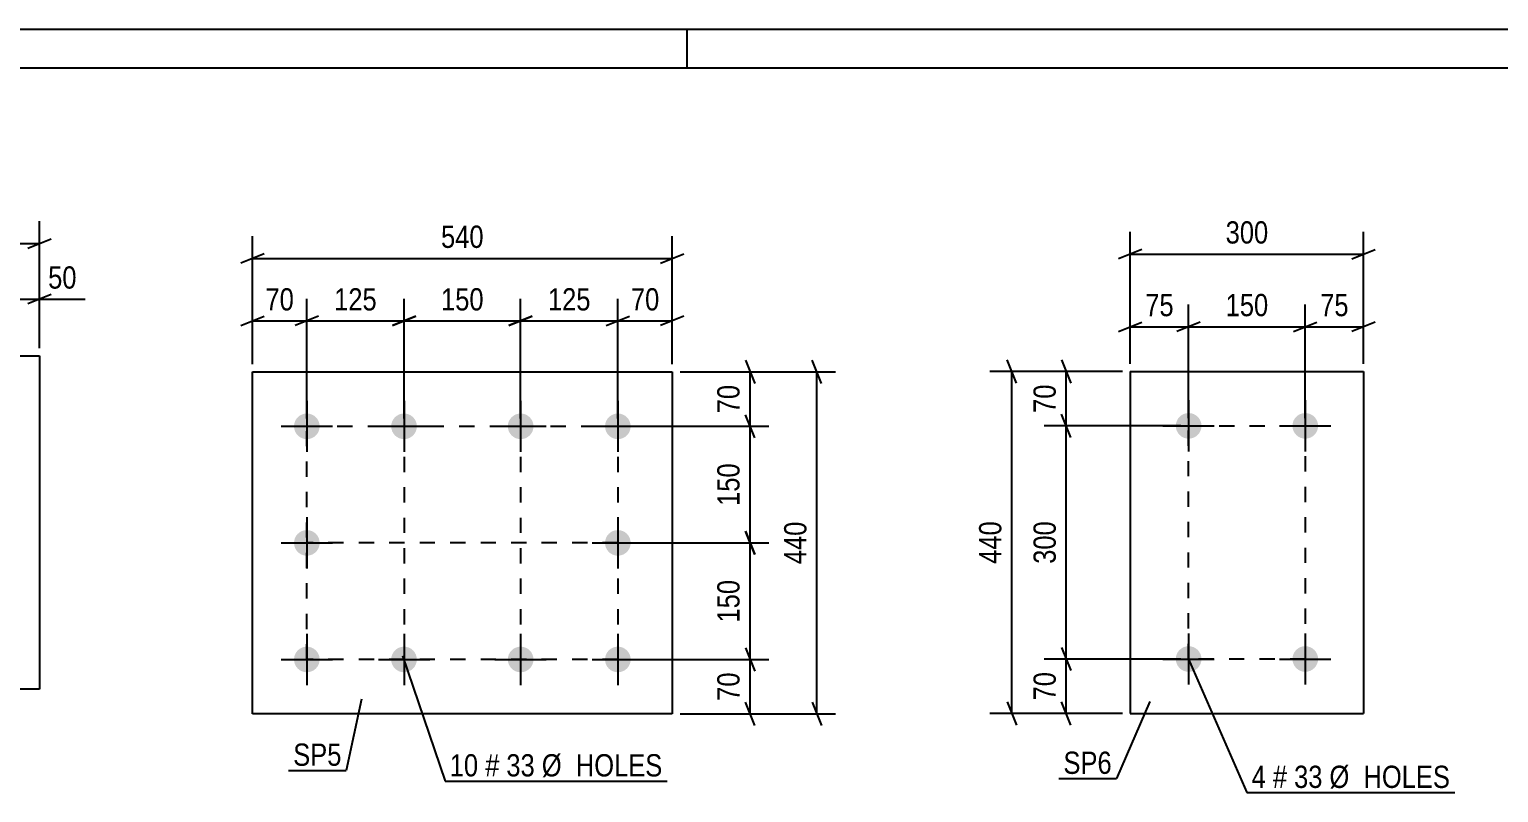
# Model space of a CAD drawing. Header units: millimetres. Extents: x 0 to 1189, y 0 to 841.
# Drawn here: x 684.4 to 873.3, y 742.8 to 841 of the extents above; entities that cross this region are included whole.
import ezdxf

# ---------------------------------------------------------------- set-up
doc = ezdxf.new("R2010")
doc.units = ezdxf.units.MM
doc.linetypes.add('DXK_LINE_DOT2', pattern=[3.9198, 1.9599, -1.9599])
doc.styles.add('Arial Narrow', font='ARIALN.TTF', dxfattribs={"height": 0.2})

# ---------------------------------------------------------------- blocks, each defined once
blk = doc.blocks.new('Unknown-761549426-1125')
at = {"color": 5, "linetype": 'Continuous'}
for p, q in [((1189, 841), (0, 841)), ((769, 836), (769, 841)), ((1184, 836), (5, 836))]:
    blk.add_line(p, q, dxfattribs=at)
blk = doc.blocks.new('Part-761549426-23843 - 23842')
at = {"color": 2, "linetype": 'Continuous'}
for p, q in [((825.98, 796.98), (825.98, 752.98)), ((825.98, 796.98), (855.98, 796.98)), ((855.98, 796.98), (855.98, 752.98)), ((825.98, 752.98), (855.98, 752.98))]:
    blk.add_line(p, q, dxfattribs=at)
blk = doc.blocks.new('Bolt-761549426-23844 - 23842')
at = {"linetype": 'Continuous'}
for points in [[(833.48, 791.63, -1), (833.48, 788.33, -1)], [(848.48, 791.63, -1), (848.48, 788.33, -1)], [(833.48, 761.63, -1), (833.48, 758.33, -1)], [(848.48, 761.63, -1), (848.48, 758.33, -1)]]:
    blk.add_hatch(color=1, dxfattribs=at).paths.add_polyline_path(points)
at = {"color": 1, "linetype": 'Continuous'}
for p, q in [((833.48, 793.28), (833.48, 786.68)), ((848.48, 793.28), (848.48, 786.68)), ((830.18, 789.98), (836.78, 789.98)), ((845.18, 789.98), (851.78, 789.98)), ((833.48, 763.28), (833.48, 756.68)), ((848.48, 763.28), (848.48, 756.68)), ((830.18, 759.98), (836.78, 759.98)), ((845.18, 759.98), (851.78, 759.98))]:
    blk.add_line(p, q, dxfattribs=at)
blk = doc.blocks.new('Part-761549426-23876 - 23875')
at = {"color": 2, "linetype": 'Continuous'}
for p, q in [((641.39, 756.12), (641.39, 798.98)), ((641.39, 798.98), (685.68, 798.98)), ((685.68, 798.98), (685.68, 756.12)), ((685.68, 756.12), (641.39, 756.12))]:
    blk.add_line(p, q, dxfattribs=at)
blk = doc.blocks.new('Part-761549426-23946 - 23945')
at = {"color": 2, "linetype": 'Continuous'}
for p, q in [((713.07, 752.92), (713.07, 796.92)), ((713.07, 796.92), (767.07, 796.92)), ((767.07, 796.92), (767.07, 752.92)), ((767.07, 752.92), (713.07, 752.92))]:
    blk.add_line(p, q, dxfattribs=at)
blk = doc.blocks.new('Bolt-761549426-23947 - 23945')
at = {"linetype": 'Continuous'}
for points in [[(720.07, 791.57, -1), (720.07, 788.27, -1)], [(732.57, 791.57, -1), (732.57, 788.27, -1)], [(747.57, 791.57, -1), (747.57, 788.27, -1)], [(760.07, 791.57, -1), (760.07, 788.27, -1)], [(720.07, 776.57, -1), (720.07, 773.27, -1)], [(760.07, 776.57, -1), (760.07, 773.27, -1)], [(720.07, 761.57, -1), (720.07, 758.27, -1)], [(732.57, 761.57, -1), (732.57, 758.27, -1)], [(747.57, 761.57, -1), (747.57, 758.27, -1)], [(760.07, 761.57, -1), (760.07, 758.27, -1)]]:
    blk.add_hatch(color=1, dxfattribs=at).paths.add_polyline_path(points)
at = {"color": 1, "linetype": 'Continuous'}
for p, q in [((720.07, 793.22), (720.07, 786.62)), ((732.57, 793.22), (732.57, 786.62)), ((747.57, 793.22), (747.57, 786.62)), ((760.07, 793.22), (760.07, 786.62)), ((716.77, 789.92), (723.37, 789.92)), ((729.27, 789.92), (735.87, 789.92)), ((744.27, 789.92), (750.87, 789.92)), ((756.77, 789.92), (763.37, 789.92)), ((720.07, 778.22), (720.07, 771.62)), ((760.07, 778.22), (760.07, 771.62)), ((716.77, 774.92), (723.37, 774.92)), ((756.77, 774.92), (763.37, 774.92)), ((720.07, 763.22), (720.07, 756.62)), ((732.57, 763.22), (732.57, 756.62)), ((747.57, 763.22), (747.57, 756.62)), ((760.07, 763.22), (760.07, 756.62)), ((716.77, 759.92), (723.37, 759.92)), ((729.27, 759.92), (735.87, 759.92)), ((744.27, 759.92), (750.87, 759.92)), ((756.77, 759.92), (763.37, 759.92))]:
    blk.add_line(p, q, dxfattribs=at)
blk = doc.blocks.new('Rectangle-761549426-27139 - 23842')
at = {"color": 1, "linetype": 'DXK_LINE_DOT2'}
blk.add_lwpolyline([(833.48, 789.98), (848.48, 789.98), (848.48, 759.98), (833.48, 759.98), (833.48, 789.98)], close=True, dxfattribs=at)
blk = doc.blocks.new('Rectangle-761549426-27106 - 23945')
at = {"color": 1, "linetype": 'DXK_LINE_DOT2'}
blk.add_lwpolyline([(720.07, 789.92), (760.07, 789.92), (760.07, 759.92), (720.07, 759.92), (720.07, 789.92)], close=True, dxfattribs=at)
blk = doc.blocks.new('Line-761549426-27116 - 23945')
at = {"color": 1, "linetype": 'DXK_LINE_DOT2'}
blk.add_line((747.57, 789.92), (747.57, 759.92), dxfattribs=at)
blk = doc.blocks.new('Line-761549426-27123 - 23945')
at = {"color": 1, "linetype": 'DXK_LINE_DOT2'}
blk.add_line((760.07, 774.92), (720.07, 774.92), dxfattribs=at)
blk = doc.blocks.new('Line-761549426-27130 - 23945')
at = {"color": 1, "linetype": 'DXK_LINE_DOT2'}
blk.add_line((732.57, 789.92), (732.57, 759.92), dxfattribs=at)
blk = doc.blocks.new('StraightDimension-761549426-24230 - 23842')
at = {"color": 7, "linetype": 'Continuous'}
for p, q in [((832.48, 759.98), (814.89, 759.98)), ((817.14, 761.48), (818.34, 758.48)), ((817.74, 752.98), (817.74, 759.98)), ((818.34, 751.48), (817.14, 754.48)), ((824.98, 752.98), (814.89, 752.98))]:
    blk.add_line(p, q, dxfattribs=at)
at = {"color": 0}
blk.add_wipeout([(816.99, 758.9), (812.79, 758.9), (812.79, 754.05), (816.99, 754.05)], dxfattribs=at)
at = {"color": 3, "style": 'Arial Narrow'}
blk.add_text('70', height=2.863, rotation=90.0002, dxfattribs=at).set_placement((816.39, 754.65))
blk = doc.blocks.new('StraightDimension-761549426-24229 - 23842')
at = {"color": 7, "linetype": 'Continuous'}
for p, q in [((832.48, 789.98), (814.89, 789.98)), ((818.34, 788.48), (817.14, 791.48)), ((817.74, 759.98), (817.74, 789.98)), ((832.48, 759.98), (814.89, 759.98)), ((817.14, 761.48), (818.34, 758.48))]:
    blk.add_line(p, q, dxfattribs=at)
at = {"color": 0}
blk.add_wipeout([(816.99, 778.32), (812.79, 778.32), (812.79, 771.63), (816.99, 771.63)], dxfattribs=at)
at = {"color": 3, "style": 'Arial Narrow'}
blk.add_text('300', height=2.863, rotation=90.0002, dxfattribs=at).set_placement((816.39, 772.23))
blk = doc.blocks.new('StraightDimension-761549426-24245 - 23842')
at = {"color": 7, "linetype": 'Continuous'}
for p, q in [((833.48, 790.98), (833.48, 805.59)), ((848.48, 790.98), (848.48, 805.59)), ((834.98, 803.34), (831.98, 802.14)), ((846.98, 802.14), (849.98, 803.34)), ((833.48, 802.74), (848.48, 802.74))]:
    blk.add_line(p, q, dxfattribs=at)
at = {"color": 0}
blk.add_wipeout([(844.32, 803.49), (844.32, 807.69), (837.64, 807.69), (837.64, 803.49)], dxfattribs=at)
at = {"color": 3, "style": 'Arial Narrow'}
blk.add_text('150', height=2.863, dxfattribs=at).set_placement((838.24, 804.09))
blk = doc.blocks.new('StraightDimension-761549426-24228 - 23842')
at = {"color": 7, "linetype": 'Continuous'}
for p, q in [((817.14, 798.48), (818.34, 795.48)), ((824.98, 796.98), (814.89, 796.98)), ((817.74, 789.98), (817.74, 796.98)), ((832.48, 789.98), (814.89, 789.98)), ((818.34, 788.48), (817.14, 791.48))]:
    blk.add_line(p, q, dxfattribs=at)
at = {"color": 0}
blk.add_wipeout([(816.99, 795.9), (812.79, 795.9), (812.79, 791.05), (816.99, 791.05)], dxfattribs=at)
at = {"color": 3, "style": 'Arial Narrow'}
blk.add_text('70', height=2.863, rotation=90.0002, dxfattribs=at).set_placement((816.39, 791.65))
blk = doc.blocks.new('StraightDimension-761549426-24240 - 23842')
at = {"color": 7, "linetype": 'Continuous'}
for p, q in [((811.34, 795.48), (810.14, 798.48)), ((824.98, 796.98), (807.89, 796.98)), ((810.74, 752.98), (810.74, 796.98)), ((810.14, 754.48), (811.34, 751.48)), ((824.98, 752.98), (807.89, 752.98))]:
    blk.add_line(p, q, dxfattribs=at)
at = {"color": 0}
blk.add_wipeout([(809.99, 778.32), (805.79, 778.32), (805.79, 771.63), (809.99, 771.63)], dxfattribs=at)
at = {"color": 3, "style": 'Arial Narrow'}
blk.add_text('440', height=2.863, rotation=90.0002, dxfattribs=at).set_placement((809.39, 772.23))
blk = doc.blocks.new('StraightDimension-761549426-24244 - 23842')
at = {"color": 7, "linetype": 'Continuous'}
for p, q in [((848.48, 790.98), (848.48, 805.59)), ((855.98, 797.98), (855.98, 805.59)), ((846.98, 802.14), (849.98, 803.34)), ((857.48, 803.34), (854.48, 802.14)), ((848.48, 802.74), (855.98, 802.74))]:
    blk.add_line(p, q, dxfattribs=at)
at = {"color": 0}
blk.add_wipeout([(854.66, 803.49), (854.66, 807.69), (849.8, 807.69), (849.8, 803.49)], dxfattribs=at)
at = {"color": 3, "style": 'Arial Narrow'}
blk.add_text('75', height=2.863, dxfattribs=at).set_placement((850.4, 804.09))
blk = doc.blocks.new('StraightDimension-761549426-24246 - 23842')
at = {"color": 7, "linetype": 'Continuous'}
for p, q in [((825.98, 797.98), (825.98, 805.59)), ((833.48, 790.98), (833.48, 805.59)), ((824.48, 802.14), (827.48, 803.34)), ((834.98, 803.34), (831.98, 802.14)), ((825.98, 802.74), (833.48, 802.74))]:
    blk.add_line(p, q, dxfattribs=at)
at = {"color": 0}
blk.add_wipeout([(832.16, 803.49), (832.16, 807.69), (827.3, 807.69), (827.3, 803.49)], dxfattribs=at)
at = {"color": 3, "style": 'Arial Narrow'}
blk.add_text('75', height=2.863, dxfattribs=at).set_placement((827.9, 804.09))
blk = doc.blocks.new('StraightDimension-761549426-24256 - 23842')
at = {"color": 7, "linetype": 'Continuous'}
for p, q in [((825.98, 797.98), (825.98, 814.94)), ((855.98, 797.98), (855.98, 814.94)), ((827.48, 812.69), (824.48, 811.49)), ((854.48, 811.49), (857.48, 812.69)), ((825.98, 812.09), (855.98, 812.09))]:
    blk.add_line(p, q, dxfattribs=at)
at = {"color": 0}
blk.add_wipeout([(844.32, 812.84), (844.32, 817.04), (837.64, 817.04), (837.64, 812.84)], dxfattribs=at)
at = {"color": 3, "style": 'Arial Narrow'}
blk.add_text('300', height=2.863, dxfattribs=at).set_placement((838.24, 813.44))
blk = doc.blocks.new('StraightDimension-761549426-24312 - 23875')
at = {"color": 7, "linetype": 'Continuous'}
for p, q in [((641.39, 799.98), (641.39, 816.31)), ((685.68, 799.98), (685.68, 816.31)), ((642.89, 814.06), (639.89, 812.86)), ((641.39, 813.46), (685.68, 813.46)), ((684.18, 812.86), (687.18, 814.06))]:
    blk.add_line(p, q, dxfattribs=at)
at = {"color": 0}
blk.add_wipeout([(666.87, 814.21), (666.87, 818.41), (660.19, 818.41), (660.19, 814.21)], dxfattribs=at)
at = {"color": 3, "style": 'Arial Narrow'}
blk.add_text('310', height=2.863, dxfattribs=at).set_placement((660.79, 814.81))
blk = doc.blocks.new('StraightDimension-761549426-26987 - 23875')
at = {"color": 7, "linetype": 'Continuous'}
for p, q in [((678.53, 792.84), (678.53, 809.14)), ((685.68, 799.98), (685.68, 809.14)), ((677.03, 805.69), (680.03, 806.89)), ((687.18, 806.89), (684.18, 805.69)), ((678.53, 806.29), (685.68, 806.29))]:
    blk.add_line(p, q, dxfattribs=at)
at = {"color": 0}
blk.add_wipeout([(691.06, 807.04), (691.06, 811.24), (686.2, 811.24), (686.2, 807.04)], dxfattribs=at)
at = {"color": 7, "linetype": 'Continuous'}
blk.add_line((685.68, 806.29), (691.58, 806.29), dxfattribs=at)
blk.add_line((685.68, 806.29), (691.58, 806.29), dxfattribs=at)
at = {"color": 3, "style": 'Arial Narrow'}
blk.add_text('50', height=2.863, dxfattribs=at).set_placement((686.8, 807.64))
blk = doc.blocks.new('StraightDimension-761549426-24367 - 23945')
at = {"color": 7, "linetype": 'Continuous'}
for p, q in [((761.07, 759.92), (779.47, 759.92)), ((776.47, 761.42), (777.67, 758.42)), ((777.07, 752.92), (777.07, 759.92)), ((777.67, 751.42), (776.47, 754.42)), ((768.07, 752.92), (779.47, 752.92))]:
    blk.add_line(p, q, dxfattribs=at)
at = {"color": 0}
blk.add_wipeout([(776.32, 758.85), (772.12, 758.85), (772.12, 754), (776.32, 754)], dxfattribs=at)
at = {"color": 3, "style": 'Arial Narrow'}
blk.add_text('70', height=2.863, rotation=90.0002, dxfattribs=at).set_placement((775.72, 754.6))
blk = doc.blocks.new('StraightDimension-761549426-24384 - 23945')
at = {"color": 7, "linetype": 'Continuous'}
for p, q in [((760.07, 790.92), (760.07, 806.33)), ((767.07, 797.92), (767.07, 806.33)), ((758.57, 802.88), (761.57, 804.08)), ((760.07, 803.48), (767.07, 803.48)), ((768.57, 804.08), (765.57, 802.88))]:
    blk.add_line(p, q, dxfattribs=at)
at = {"color": 0}
blk.add_wipeout([(766, 804.23), (766, 808.43), (761.15, 808.43), (761.15, 804.23)], dxfattribs=at)
at = {"color": 3, "style": 'Arial Narrow'}
blk.add_text('70', height=2.863, dxfattribs=at).set_placement((761.75, 804.83))
blk = doc.blocks.new('StraightDimension-761549426-24365 - 23945')
at = {"color": 7, "linetype": 'Continuous'}
for p, q in [((761.07, 789.92), (779.47, 789.92)), ((777.67, 788.42), (776.47, 791.42)), ((777.07, 774.92), (777.07, 789.92)), ((761.07, 774.92), (779.47, 774.92)), ((776.47, 776.42), (777.67, 773.42))]:
    blk.add_line(p, q, dxfattribs=at)
at = {"color": 0}
blk.add_wipeout([(776.32, 785.77), (772.12, 785.77), (772.12, 779.08), (776.32, 779.08)], dxfattribs=at)
at = {"color": 3, "style": 'Arial Narrow'}
blk.add_text('150', height=2.863, rotation=90.0002, dxfattribs=at).set_placement((775.72, 779.68))
blk = doc.blocks.new('StraightDimension-761549426-24388 - 23945')
at = {"color": 7, "linetype": 'Continuous'}
for p, q in [((713.07, 797.92), (713.07, 806.33)), ((720.07, 790.92), (720.07, 806.33)), ((711.57, 802.88), (714.57, 804.08)), ((713.07, 803.48), (720.07, 803.48)), ((721.57, 804.08), (718.57, 802.88))]:
    blk.add_line(p, q, dxfattribs=at)
at = {"color": 0}
blk.add_wipeout([(719, 804.23), (719, 808.43), (714.15, 808.43), (714.15, 804.23)], dxfattribs=at)
at = {"color": 3, "style": 'Arial Narrow'}
blk.add_text('70', height=2.863, dxfattribs=at).set_placement((714.75, 804.83))
blk = doc.blocks.new('StraightDimension-761549426-24364 - 23945')
at = {"color": 7, "linetype": 'Continuous'}
for p, q in [((776.47, 798.42), (777.67, 795.42)), ((768.07, 796.92), (779.47, 796.92)), ((777.07, 789.92), (777.07, 796.92)), ((761.07, 789.92), (779.47, 789.92)), ((777.67, 788.42), (776.47, 791.42))]:
    blk.add_line(p, q, dxfattribs=at)
at = {"color": 0}
blk.add_wipeout([(776.32, 795.85), (772.12, 795.85), (772.12, 791), (776.32, 791)], dxfattribs=at)
at = {"color": 3, "style": 'Arial Narrow'}
blk.add_text('70', height=2.863, rotation=90.0002, dxfattribs=at).set_placement((775.72, 791.6))
blk = doc.blocks.new('StraightDimension-761549426-24366 - 23945')
at = {"color": 7, "linetype": 'Continuous'}
for p, q in [((761.07, 774.92), (779.47, 774.92)), ((777.67, 773.42), (776.47, 776.42)), ((777.07, 759.92), (777.07, 774.92)), ((761.07, 759.92), (779.47, 759.92)), ((776.47, 761.42), (777.67, 758.42))]:
    blk.add_line(p, q, dxfattribs=at)
at = {"color": 0}
blk.add_wipeout([(776.32, 770.77), (772.12, 770.77), (772.12, 764.08), (776.32, 764.08)], dxfattribs=at)
at = {"color": 3, "style": 'Arial Narrow'}
blk.add_text('150', height=2.863, rotation=90.0002, dxfattribs=at).set_placement((775.72, 764.68))
blk = doc.blocks.new('StraightDimension-761549426-24380 - 23945')
at = {"color": 7, "linetype": 'Continuous'}
for p, q in [((786.27, 795.42), (785.07, 798.42)), ((768.07, 796.92), (788.07, 796.92)), ((785.67, 752.92), (785.67, 796.92)), ((785.07, 754.42), (786.27, 751.42)), ((768.07, 752.92), (788.07, 752.92))]:
    blk.add_line(p, q, dxfattribs=at)
at = {"color": 0}
blk.add_wipeout([(784.92, 778.27), (780.72, 778.27), (780.72, 771.58), (784.92, 771.58)], dxfattribs=at)
at = {"color": 3, "style": 'Arial Narrow'}
blk.add_text('440', height=2.863, rotation=90.0002, dxfattribs=at).set_placement((784.32, 772.18))
blk = doc.blocks.new('StraightDimension-761549426-24385 - 23945')
at = {"color": 7, "linetype": 'Continuous'}
for p, q in [((747.57, 790.92), (747.57, 806.33)), ((760.07, 790.92), (760.07, 806.33)), ((749.07, 804.08), (746.07, 802.88)), ((747.57, 803.48), (760.07, 803.48)), ((758.57, 802.88), (761.57, 804.08))]:
    blk.add_line(p, q, dxfattribs=at)
at = {"color": 0}
blk.add_wipeout([(757.17, 804.23), (757.17, 808.43), (750.48, 808.43), (750.48, 804.23)], dxfattribs=at)
at = {"color": 3, "style": 'Arial Narrow'}
blk.add_text('125', height=2.863, dxfattribs=at).set_placement((751.08, 804.83))
blk = doc.blocks.new('StraightDimension-761549426-24386 - 23945')
at = {"color": 7, "linetype": 'Continuous'}
for p, q in [((732.57, 790.92), (732.57, 806.33)), ((747.57, 790.92), (747.57, 806.33)), ((734.07, 804.08), (731.07, 802.88)), ((732.57, 803.48), (747.57, 803.48)), ((746.07, 802.88), (749.07, 804.08))]:
    blk.add_line(p, q, dxfattribs=at)
at = {"color": 0}
blk.add_wipeout([(743.42, 804.23), (743.42, 808.43), (736.73, 808.43), (736.73, 804.23)], dxfattribs=at)
at = {"color": 3, "style": 'Arial Narrow'}
blk.add_text('150', height=2.863, dxfattribs=at).set_placement((737.33, 804.83))
blk = doc.blocks.new('StraightDimension-761549426-24387 - 23945')
at = {"color": 7, "linetype": 'Continuous'}
for p, q in [((720.07, 790.92), (720.07, 806.33)), ((732.57, 790.92), (732.57, 806.33)), ((721.57, 804.08), (718.57, 802.88)), ((720.07, 803.48), (732.57, 803.48)), ((731.07, 802.88), (734.07, 804.08))]:
    blk.add_line(p, q, dxfattribs=at)
at = {"color": 0}
blk.add_wipeout([(729.67, 804.23), (729.67, 808.43), (722.98, 808.43), (722.98, 804.23)], dxfattribs=at)
at = {"color": 3, "style": 'Arial Narrow'}
blk.add_text('125', height=2.863, dxfattribs=at).set_placement((723.58, 804.83))
blk = doc.blocks.new('StraightDimension-761549426-24404 - 23945')
at = {"color": 7, "linetype": 'Continuous'}
for p, q in [((713.07, 797.92), (713.07, 814.38)), ((767.07, 797.92), (767.07, 814.38)), ((714.57, 812.13), (711.57, 810.93)), ((713.07, 811.53), (767.07, 811.53)), ((765.57, 810.93), (768.57, 812.13))]:
    blk.add_line(p, q, dxfattribs=at)
at = {"color": 0}
blk.add_wipeout([(743.42, 812.28), (743.42, 816.48), (736.73, 816.48), (736.73, 812.28)], dxfattribs=at)
at = {"color": 3, "style": 'Arial Narrow'}
blk.add_text('540', height=2.863, dxfattribs=at).set_placement((737.33, 812.88))
blk = doc.blocks.new('Mark-761549426-24893 - 23842')
at = {"color": 0}
blk.add_wipeout([(823.59, 745.2), (823.59, 748.2), (817.38, 748.2), (817.38, 745.2)], dxfattribs=at)
blk.add_wipeout([(823.59, 745.2), (823.59, 748.2), (817.38, 748.2), (817.38, 745.2)], dxfattribs=at)
at = {"color": 30, "linetype": 'Continuous'}
for p in [(828.48, 754.51), (816.78, 744.6)]:
    blk.add_line(p, (824.19, 744.6), dxfattribs=at)
at = {"color": 3, "style": 'Arial Narrow'}
blk.add_text('SP6', height=2.863, dxfattribs=at).set_placement((817.38, 745.2))
blk = doc.blocks.new('Mark-761549426-24896 - 23842')
at = {"color": 0}
blk.add_wipeout([(843.41, 743.39), (843.41, 746.39), (841.58, 746.39), (841.58, 743.39)], dxfattribs=at)
blk.add_wipeout([(843.41, 743.39), (843.41, 746.39), (841.58, 746.39), (841.58, 743.39)], dxfattribs=at)
at = {"color": 7, "linetype": 'Continuous'}
blk.add_line((833.48, 759.98), (840.98, 742.79), dxfattribs=at)
at = {"color": 3, "style": 'Arial Narrow'}
blk.add_text('4', height=2.86, dxfattribs=at).set_placement((841.58, 743.39))
at = {"color": 0}
blk.add_wipeout([(846.14, 743.39), (846.14, 746.39), (844.31, 746.39), (844.31, 743.39)], dxfattribs=at)
blk.add_wipeout([(846.14, 743.39), (846.14, 746.39), (844.31, 746.39), (844.31, 743.39)], dxfattribs=at)
blk.add_wipeout([(850.69, 743.39), (850.69, 746.39), (847.04, 746.39), (847.04, 743.39)], dxfattribs=at)
blk.add_wipeout([(850.69, 743.39), (850.69, 746.39), (847.04, 746.39), (847.04, 743.39)], dxfattribs=at)
at = {"color": 3, "style": 'Arial Narrow'}
for s, height, p in [('#', 2.86, (844.31, 743.39)), ('33', 2.863, (847.04, 743.39))]:
    blk.add_text(s, height=height, dxfattribs=at).set_placement(p)
at = {"color": 0}
blk.add_wipeout([(867.12, 743.39), (867.12, 746.39), (851.59, 746.39), (851.59, 743.39)], dxfattribs=at)
blk.add_wipeout([(867.12, 743.39), (867.12, 746.39), (851.59, 746.39), (851.59, 743.39)], dxfattribs=at)
at = {"color": 7, "linetype": 'Continuous'}
blk.add_line((840.98, 742.79), (867.72, 742.79), dxfattribs=at)
at = {"color": 3, "style": 'Arial Narrow'}
blk.add_text('Ø  HOLES', height=2.863, dxfattribs=at).set_placement((851.59, 743.39))
blk = doc.blocks.new('Mark-761549426-24935 - 23945')
at = {"color": 0}
blk.add_wipeout([(742.11, 744.87), (742.11, 747.87), (738.45, 747.87), (738.45, 744.87)], dxfattribs=at)
blk.add_wipeout([(742.11, 744.87), (742.11, 747.87), (738.45, 747.87), (738.45, 744.87)], dxfattribs=at)
at = {"color": 7, "linetype": 'Continuous'}
blk.add_line((732.37, 760.4), (737.85, 744.27), dxfattribs=at)
at = {"color": 3, "style": 'Arial Narrow'}
blk.add_text('10', height=2.863, dxfattribs=at).set_placement((738.45, 744.87))
at = {"color": 0}
blk.add_wipeout([(744.83, 744.87), (744.83, 747.87), (743.01, 747.87), (743.01, 744.87)], dxfattribs=at)
blk.add_wipeout([(744.83, 744.87), (744.83, 747.87), (743.01, 747.87), (743.01, 744.87)], dxfattribs=at)
blk.add_wipeout([(749.39, 744.87), (749.39, 747.87), (745.73, 747.87), (745.73, 744.87)], dxfattribs=at)
blk.add_wipeout([(749.39, 744.87), (749.39, 747.87), (745.73, 747.87), (745.73, 744.87)], dxfattribs=at)
at = {"color": 3, "style": 'Arial Narrow'}
for s, height, p in [('#', 2.86, (743.01, 744.87)), ('33', 2.863, (745.73, 744.87))]:
    blk.add_text(s, height=height, dxfattribs=at).set_placement(p)
at = {"color": 0}
blk.add_wipeout([(765.82, 744.87), (765.82, 747.87), (750.29, 747.87), (750.29, 744.87)], dxfattribs=at)
blk.add_wipeout([(765.82, 744.87), (765.82, 747.87), (750.29, 747.87), (750.29, 744.87)], dxfattribs=at)
at = {"color": 7, "linetype": 'Continuous'}
blk.add_line((737.85, 744.27), (766.42, 744.27), dxfattribs=at)
at = {"color": 3, "style": 'Arial Narrow'}
blk.add_text('Ø  HOLES', height=2.863, dxfattribs=at).set_placement((750.29, 744.87))
blk = doc.blocks.new('Mark-761549426-24932 - 23945')
at = {"color": 0}
blk.add_wipeout([(724.53, 746.24), (724.53, 749.24), (718.32, 749.24), (718.32, 746.24)], dxfattribs=at)
blk.add_wipeout([(724.53, 746.24), (724.53, 749.24), (718.32, 749.24), (718.32, 746.24)], dxfattribs=at)
at = {"color": 30, "linetype": 'Continuous'}
for p in [(727.1, 754.8), (717.72, 745.64)]:
    blk.add_line(p, (725.13, 745.64), dxfattribs=at)
at = {"color": 3, "style": 'Arial Narrow'}
blk.add_text('SP5', height=2.863, dxfattribs=at).set_placement((718.32, 746.24))

msp = doc.modelspace()

# ---------------------------------------------------------------- block references
for name in ['Unknown-761549426-1125', 'Part-761549426-23876 - 23875', 'Part-761549426-23946 - 23945', 'Part-761549426-23843 - 23842', 'Bolt-761549426-23947 - 23945', 'Bolt-761549426-23844 - 23842', 'Rectangle-761549426-27106 - 23945', 'Line-761549426-27130 - 23945', 'Line-761549426-27116 - 23945', 'Rectangle-761549426-27139 - 23842', 'Line-761549426-27123 - 23945']:
    msp.add_blockref(name, (0, 0))

# ---------------------------------------------------------------- next in the draw order: block references
for name in ['StraightDimension-761549426-24312 - 23875', 'StraightDimension-761549426-24388 - 23945', 'StraightDimension-761549426-24384 - 23945', 'StraightDimension-761549426-24367 - 23945', 'StraightDimension-761549426-24230 - 23842', 'Mark-761549426-24896 - 23842', 'Mark-761549426-24932 - 23945']:
    msp.add_blockref(name, (0, 0))

# ---------------------------------------------------------------- next in the draw order: block references
for name in ['StraightDimension-761549426-26987 - 23875', 'StraightDimension-761549426-24365 - 23945', 'StraightDimension-761549426-24229 - 23842']:
    msp.add_blockref(name, (0, 0))

# ---------------------------------------------------------------- next in the draw order: block references
for name in ['StraightDimension-761549426-24245 - 23842', 'StraightDimension-761549426-24364 - 23945', 'StraightDimension-761549426-24366 - 23945']:
    msp.add_blockref(name, (0, 0))

# ---------------------------------------------------------------- next in the draw order: block references
for name in ['StraightDimension-761549426-24385 - 23945', 'StraightDimension-761549426-24244 - 23842', 'StraightDimension-761549426-24380 - 23945', 'StraightDimension-761549426-24228 - 23842', 'Mark-761549426-24935 - 23945']:
    msp.add_blockref(name, (0, 0))

# ---------------------------------------------------------------- next in the draw order: block references
for name in ['StraightDimension-761549426-24386 - 23945', 'StraightDimension-761549426-24240 - 23842']:
    msp.add_blockref(name, (0, 0))

# ---------------------------------------------------------------- next in the draw order: block references
for name in ['StraightDimension-761549426-24387 - 23945', 'StraightDimension-761549426-24246 - 23842', 'Mark-761549426-24893 - 23842']:
    msp.add_blockref(name, (0, 0))

# ---------------------------------------------------------------- next in the draw order: block references
for name in ['StraightDimension-761549426-24404 - 23945', 'StraightDimension-761549426-24256 - 23842']:
    msp.add_blockref(name, (0, 0))

doc.saveas('drawing.dxf')
